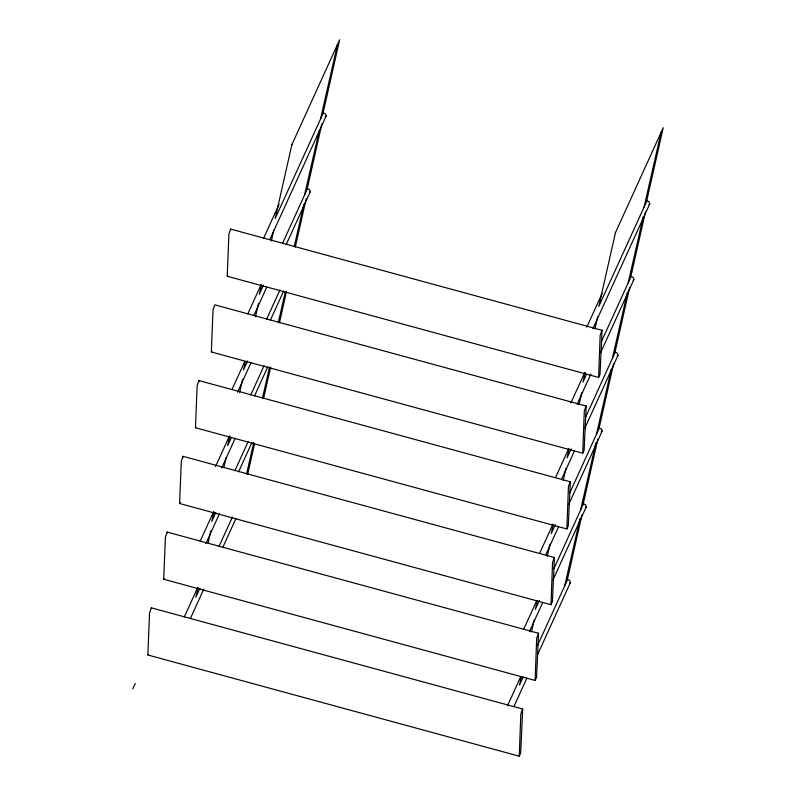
<?xml version="1.0" encoding="UTF-8"?>
<svg xmlns="http://www.w3.org/2000/svg" width="796" height="796" viewBox="0 0 796 796"><rect width="100%" height="100%" fill="white"/><g stroke="black" fill="none" stroke-linecap="round" stroke-linejoin="round"><path stroke-width="1.19" d="M291.913 144.494L275.217 218.482L322.927 113.798L339.623 39.8L291.853 144.753M261.526 284.57L259.347 294.241L263.466 285.207M271.346 241.049L273.804 230.173M245.387 361.523L243.476 369.991L247.596 360.956M255.476 316.798L258.481 303.505M229.785 436.069L227.606 445.74L231.208 437.84M239.606 392.547L242.601 379.254M213.915 511.818L211.736 521.489L215.845 512.455M224.004 467.093L226.193 457.421M198.045 587.567L195.866 597.239L199.975 588.204M208.134 542.842L210.86 530.753M321.843 124.037L307.057 189.547L282.49 243.447M295.296 247.098L306.241 198.582M279.426 322.848L286.54 291.306M263.556 398.597L270.67 367.055M247.675 474.346L254.521 444.019M615.517 232.382L598.821 306.38L646.541 201.686L663.227 127.688L615.457 232.641M585.14 372.458L582.951 382.13L586.553 374.229M594.95 328.937L597.687 316.858M568.991 449.412L567.08 457.879L571.2 448.845M579.08 404.696L581.806 392.607M553.12 525.171L551.21 533.628L555.329 524.594M563.21 480.446L565.936 468.356M537.25 600.92L535.34 609.378L539.459 600.353M547.34 556.195L550.066 544.106M521.38 676.67L519.47 685.127L523.072 677.227M531.469 631.944L534.196 619.855M645.447 211.935L630.671 277.436L601.468 341.494M629.576 287.684L614.791 353.185L585.597 417.243M613.706 363.434L598.92 428.935L569.727 492.993M597.836 439.183L583.05 504.684L553.857 568.752M581.966 514.932L567.18 580.433L537.469 645.626M320.48 119.171L337.514 44.437M304.609 194.921L319.445 129.828M294.231 246.561L303.853 204.373M278.361 322.31L285.227 292.172M262.491 398.06L269.356 367.921M246.621 473.809L253.765 442.467M644.083 207.059L661.118 132.325M628.213 282.809L643.327 216.512M612.343 358.558L627.457 292.261M596.473 434.308L611.308 369.215M580.602 510.057L595.985 442.556M564.732 585.806L580.115 518.305M269.814 239.576L326.161 115.957L325.474 113.848L322.669 112.564M286.212 244.521L310.281 191.707L309.604 189.597L306.788 188.314M592.911 328.589L649.765 203.846L649.088 201.736L646.272 200.453M600.602 352.648L633.895 279.595L633.218 277.486L631.089 276.331M584.732 428.397L618.024 355.344L617.348 353.235L615.218 352.081M568.861 504.147L602.154 431.094L601.477 428.984L598.662 427.701M552.991 579.896L586.284 506.843L585.597 504.734L582.791 503.45M537.628 654.521L570.404 582.592L569.727 580.483L566.911 579.199M263.675 238.133L279.038 204.423M247.805 313.883L261.118 284.67M253.944 315.325L266.75 287.237M231.934 389.632L244.74 361.543M266.62 319.196L279.993 289.853M237.566 392.199L250.879 362.986M270.341 320.271L283.655 291.057M215.547 466.506L229.377 436.168M250.75 394.945L264.123 365.603M221.696 467.949L235.009 438.735M254.471 396.03L267.784 366.807M132.773 688.868L135.221 683.495M200.194 541.141L213.507 511.918M234.88 470.695L248.252 441.352M205.826 543.698L219.646 513.36M238.601 471.779L251.914 442.556M184.324 616.89L197.637 587.667M219.009 546.444L232.382 517.101M190.463 618.333L203.776 589.11M222.731 547.529L236.044 518.305M586.771 327.156L602.134 293.435M570.901 402.905L584.732 372.558M577.04 404.348L590.871 374.001M555.538 477.53L568.861 448.307M561.687 478.973L574.483 450.874M539.668 553.28L552.991 524.057M545.807 554.722L558.613 526.624M523.798 629.029L536.603 600.93M529.43 631.596L542.743 602.373M507.42 705.903L520.733 676.68M514.067 706.221L526.872 678.122M180.413 502.535L179.588 503.48L181.289 461.381L183.05 456.327L554.454 557.548L552.404 601.617L550.991 604.701L179.737 503.53M227.765 275.784L227.208 276.232L228.9 234.133L230.661 229.079L602.065 330.3L600.015 374.369L598.612 377.453L227.348 276.272M211.895 351.534L211.338 351.981L213.029 309.883L214.791 304.828L586.194 406.05L584.145 450.118L582.742 453.203L211.477 352.021M196.025 427.283L195.458 427.731L197.159 385.632L198.92 380.578L570.324 481.799L568.274 525.867L566.871 528.952L195.607 427.77M164.284 578.782L163.717 579.229L165.419 537.131L167.17 532.076L538.584 633.298L536.534 677.366L535.121 680.451L163.857 579.279M148.414 654.531L147.847 654.979L149.549 612.89L151.3 607.826L522.703 709.047L520.664 753.115L519.251 756.2L147.986 655.028M326.161 115.957L325.355 116.634M310.281 191.707L309.485 192.383M649.765 203.846L648.969 204.522M633.895 279.595L633.099 280.272M618.024 355.344L617.228 356.021M602.154 431.094L601.348 431.77M586.284 506.843L585.478 507.52M570.404 582.592L569.608 583.269M601.925 330.25L600.164 335.315L598.612 377.453M586.055 406.01L584.294 411.064L582.742 453.203M570.175 481.759L568.424 486.814L566.871 528.952M554.305 557.508L552.553 562.563L550.991 604.701M538.434 633.258L536.683 638.312L535.121 680.451M522.564 709.007L520.813 714.062L519.251 756.2M230.661 229.079L230.89 229.775M198.92 380.578L199.149 381.274M183.05 456.327L183.279 457.023M167.17 532.076L167.409 532.773M151.3 607.826L151.538 608.522"/></g></svg>
